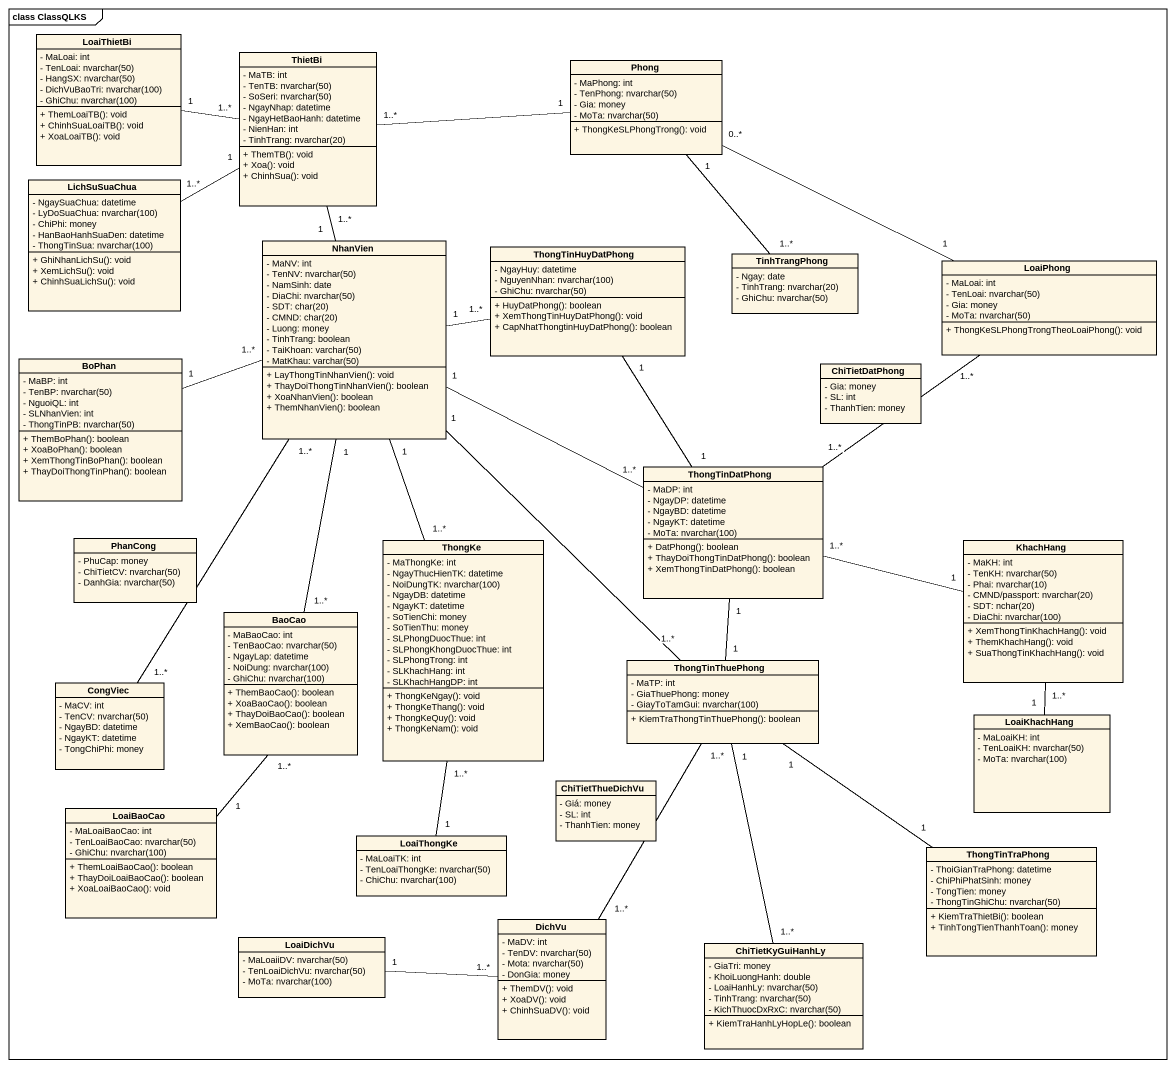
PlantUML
@startuml
mainframe class ClassQLKS
hide circle
hide empty members
skinparam classAttributeIconSize 0
class LoaiThietBi {
  - MaLoai: int
  {field} - TenLoai: nvarchar(50)
  {field} - HangSX: nvarchar(50)
  {field} - DichVuBaoTri: nvarchar(100)
  {field} - GhiChu: nvarchar(100)
  + ThemLoaiTB(): void
  + ChinhSuaLoaiTB(): void
  + XoaLoaiTB(): void
}
class ThietBi {
  - MaTB: int
  {field} - TenTB: nvarchar(50)
  {field} - SoSeri: nvarchar(50)
  - NgayNhap: datetime
  - NgayHetBaoHanh: datetime
  - NienHan: int
  {field} - TinhTrang: nvarchar(20)
  + ThemTB(): void
  + Xoa(): void
  + ChinhSua(): void
}
class Phong {
  - MaPhong: int
  {field} - TenPhong: nvarchar(50)
  - Gia: money
  {field} - MoTa: nvarchar(50)
  + ThongKeSLPhongTrong(): void
}
class LichSuSuaChua {
  - NgaySuaChua: datetime
  {field} - LyDoSuaChua: nvarchar(100)
  - ChiPhi: money
  - HanBaoHanhSuaDen: datetime
  {field} - ThongTinSua: nvarchar(100)
  + GhiNhanLichSu(): void
  + XemLichSu(): void
  + ChinhSuaLichSu(): void
}
class NhanVien {
  - MaNV: int
  {field} - TenNV: nvarchar(50)
  - NamSinh: date
  {field} - DiaChi: nvarchar(50)
  {field} - SDT: char(20)
  {field} - CMND: char(20)
  - Luong: money
  - TinhTrang: boolean
  {field} - TaiKhoan: varchar(50)
  {field} - MatKhau: varchar(50)
  + LayThongTinNhanVien(): void
  + ThayDoiThongTinNhanVien(): boolean
  + XoaNhanVien(): boolean
  + ThemNhanVien(): boolean
}
class ThongTinHuyDatPhong {
  - NgayHuy: datetime
  {field} - NguyenNhan: nvarchar(100)
  {field} - GhiChu: nvarchar(50)
  + HuyDatPhong(): boolean
  + XemThongTinHuyDatPhong(): void
  + CapNhatThongtinHuyDatPhong(): boolean
}
class TinhTrangPhong {
  - Ngay: date
  {field} - TinhTrang: nvarchar(20)
  {field} - GhiChu: nvarchar(50)
}
class LoaiPhong {
  - MaLoai: int
  {field} - TenLoai: nvarchar(50)
  - Gia: money
  {field} - MoTa: nvarchar(50)
  + ThongKeSLPhongTrongTheoLoaiPhong(): void
}
class BoPhan {
  - MaBP: int
  {field} - TenBP: nvarchar(50)
  - NguoiQL: int
  - SLNhanVien: int
  {field} - ThongTinPB: nvarchar(50)
  + ThemBoPhan(): boolean
  + XoaBoPhan(): boolean
  + XemThongTinBoPhan(): boolean
  + ThayDoiThongTinPhan(): boolean
}
class ChiTietDatPhong {
  - Gia: money
  - SL: int
  - ThanhTien: money
}
class ThongTinDatPhong {
  - MaDP: int
  - NgayDP: datetime
  - NgayBD: datetime
  - NgayKT: datetime
  {field} - MoTa: nvarchar(100)
  + DatPhong(): boolean
  + ThayDoiThongTinDatPhong(): boolean
  + XemThongTinDatPhong(): boolean
}
class PhanCong {
  - PhuCap: money
  {field} - ChiTietCV: nvarchar(50)
  {field} - DanhGia: nvarchar(50)
}
class ThongKe {
  - MaThongKe: int
  - NgayThucHienTK: datetime
  {field} - NoiDungTK: nvarchar(100)
  - NgayDB: datetime
  - NgayKT: datetime
  - SoTienChi: money
  - SoTienThu: money
  - SLPhongDuocThue: int
  - SLPhongKhongDuocThue: int
  - SLPhongTrong: int
  - SLKhachHang: int
  - SLKhachHangDP: int
  + ThongKeNgay(): void
  + ThongKeThang(): void
  + ThongKeQuy(): void
  + ThongKeNam(): void
}
class KhachHang {
  - MaKH: int
  {field} - TenKH: nvarchar(50)
  {field} - Phai: nvarchar(10)
  {field} - CMND/passport: nvarchar(20)
  {field} - SDT: nchar(20)
  {field} - DiaChi: nvarchar(100)
  + XemThongTinKhachHang(): void
  + ThemKhachHang(): void
  + SuaThongTinKhachHang(): void
}
class BaoCao {
  - MaBaoCao: int
  {field} - TenBaoCao: nvarchar(50)
  - NgayLap: datetime
  {field} - NoiDung: nvarchar(100)
  {field} - GhiChu: nvarchar(100)
  + ThemBaoCao(): boolean
  + XoaBaoCao(): boolean
  + ThayDoiBaoCao(): boolean
  + XemBaoCao(): boolean
}
class ThongTinThuePhong {
  - MaTP: int
  - GiaThuePhong: money
  {field} - GiayToTamGui: nvarchar(100)
  + KiemTraThongTinThuePhong(): boolean
}
class CongViec {
  - MaCV: int
  {field} - TenCV: nvarchar(50)
  - NgayBD: datetime
  - NgayKT: datetime
  - TongChiPhi: money
}
class LoaiKhachHang {
  - MaLoaiKH: int
  {field} - TenLoaiKH: nvarchar(50)
  {field} - MoTa: nvarchar(100)
}
class ChiTietThueDichVu {
  - Giá: money
  - SL: int
  - ThanhTien: money
}
class LoaiBaoCao {
  - MaLoaiBaoCao: int
  {field} - TenLoaiBaoCao: nvarchar(50)
  {field} - GhiChu: nvarchar(100)
  + ThemLoaiBaoCao(): boolean
  + ThayDoiLoaiBaoCao(): boolean
  + XoaLoaiBaoCao(): void
}
class LoaiThongKe {
  - MaLoaiTK: int
  {field} - TenLoaiThongKe: nvarchar(50)
  {field} - ChiChu: nvarchar(100)
}
class ThongTinTraPhong {
  - ThoiGianTraPhong: datetime
  - ChiPhiPhatSinh: money
  - TongTien: money
  {field} - ThongTinGhiChu: nvarchar(50)
  + KiemTraThietBi(): boolean
  + TinhTongTienThanhToan(): money
}
class LoaiDichVu {
  {field} - MaLoaiiDV: nvarchar(50)
  {field} - TenLoaiDichVu: nvarchar(50)
  {field} - MoTa: nvarchar(100)
}
class DichVu {
  - MaDV: int
  {field} - TenDV: nvarchar(50)
  {field} - Mota: nvarchar(50)
  - DonGia: money
  + ThemDV(): void
  + XoaDV(): void
  + ChinhSuaDV(): void
}
class ChiTietKyGuiHanhLy {
  - GiaTri: money
  - KhoiLuongHanh: double
  {field} - LoaiHanhLy: nvarchar(50)
  {field} - TinhTrang: nvarchar(50)
  {field} - KichThuocDxRxC: nvarchar(50)
  + KiemTraHanhLyHopLe(): boolean
}
ThietBi "1..*" -left- "1" LoaiThietBi
ThietBi "1..*" -right- "1" Phong
ThietBi "1" -left- "1..*" LichSuSuaChua
ThietBi "1..*" -- "1" NhanVien
Phong "1" -- "1..*" TinhTrangPhong
Phong "0..*" -right- "1" LoaiPhong
NhanVien "1" -right- "1..*" ThongTinHuyDatPhong
NhanVien "1..*" -left- "1" BoPhan
NhanVien "1" -right- "1..*" ThongTinDatPhong
NhanVien "1" -- "1..*" ThongKe
NhanVien "1" -- "1..*" BaoCao
NhanVien "1" -- "1..*" ThongTinThuePhong
NhanVien "1..*" -- "1..*" CongViec
ThongTinHuyDatPhong "1" -- "1" ThongTinDatPhong
LoaiPhong "1..*" -- "1..*" ThongTinDatPhong
ThongTinDatPhong "1..*" -right- "1" KhachHang
ThongTinDatPhong "1" -- "1" ThongTinThuePhong
ThongKe "1..*" -- "1" LoaiThongKe
KhachHang "1..*" -- "1" LoaiKhachHang
BaoCao "1..*" -- "1" LoaiBaoCao
ThongTinThuePhong "1" -- "1" ThongTinTraPhong
ThongTinThuePhong "1..*" -- "1..*" DichVu
ThongTinThuePhong "1" -- "1..*" ChiTietKyGuiHanhLy
DichVu "1..*" -left- "1" LoaiDichVu
@enduml
